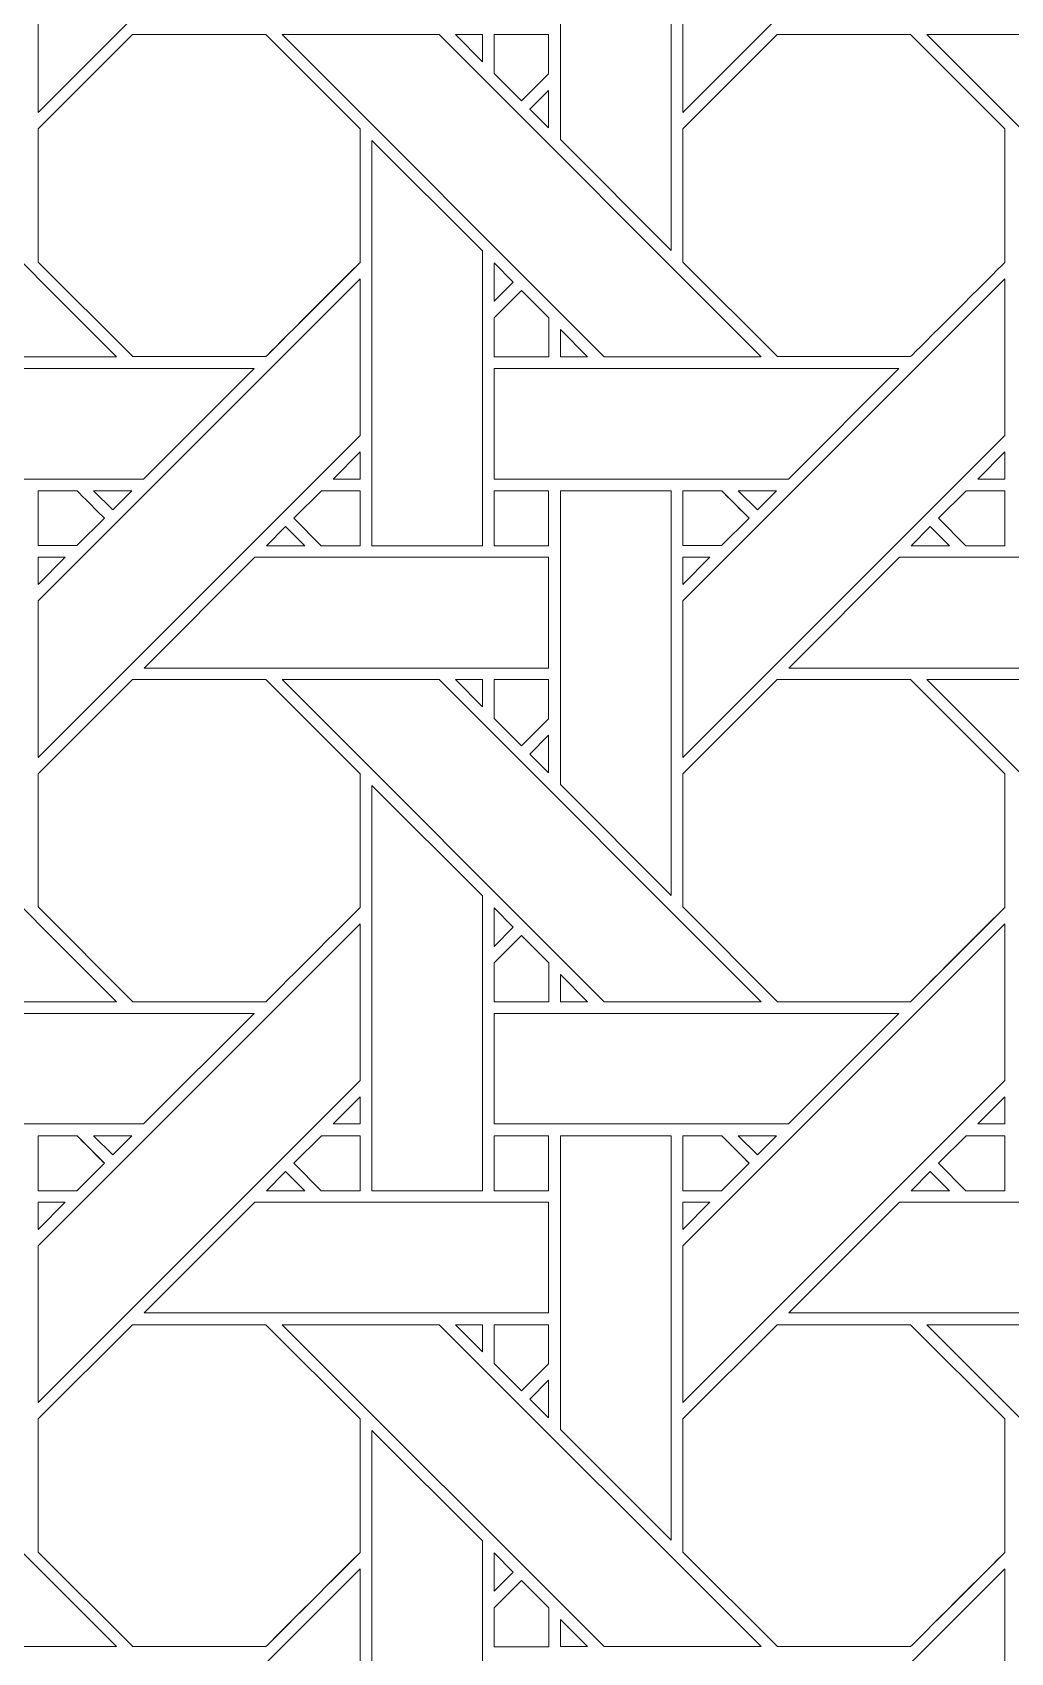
# Model space of a CAD drawing. Header units: inches. Extents: x 7.4 to 17.4, y 4.1 to 14.1.
# Drawn here: x 13.561 to 15, y 8.375 to 10.758 of the extents above; entities that cross this region are included whole.
import ezdxf

# ---------------------------------------------------------------- set-up
doc = ezdxf.new("R2010")
doc.units = ezdxf.units.IN
doc.header["$MEASUREMENT"] = 0
doc.layers.add('Design', color=7, linetype='Continuous', lineweight=0)

msp = doc.modelspace()

# ---------------------------------------------------------------- linework, layer by layer
at = {"layer": 'Design'}
for points, knots in [([(12.3829, 14.0948), (9.6214, 14.0948), (7.3829, 11.8562), (7.3829, 9.0948), (7.3829, 6.3333), (9.6214, 4.0948), (12.3829, 4.0948), (15.1443, 4.0948), (17.3829, 6.3333), (17.3829, 9.0948), (17.3829, 11.8562), (15.1443, 14.0948), (12.3829, 14.0948)], [0, 0, 0, 0, 1, 1, 1, 2, 2, 2, 3, 3, 3, 4, 4, 4, 4]), ([(12.3829, 13.3833), (10.0144, 13.3833), (8.0943, 11.4632), (8.0943, 9.0948), (8.0943, 6.7263), (10.0144, 4.8063), (12.3829, 4.8063), (14.7513, 4.8063), (16.6714, 6.7263), (16.6714, 9.0948), (16.6714, 11.4632), (14.7513, 13.3833), (12.3829, 13.3833)], [0, 0, 0, 0, 1, 1, 1, 2, 2, 2, 3, 3, 3, 4, 4, 4, 4]), ([(14.0428, 11.1141), (14.0428, 11.1141), (13.5691, 10.6404), (13.5691, 10.6404), (13.5691, 10.6404), (13.5691, 10.8705), (13.5691, 10.8705), (13.5691, 10.8705), (14.0428, 11.3441), (14.0428, 11.3441), (14.0428, 11.3441), (14.0428, 11.1141), (14.0428, 11.1141)], [0, 0, 0, 0, 1, 1, 1, 2, 2, 2, 3, 3, 3, 4, 4, 4, 4]), ([(14.9915, 11.1141), (14.9915, 11.1141), (14.5179, 10.6404), (14.5179, 10.6404), (14.5179, 10.6404), (14.5179, 10.8705), (14.5179, 10.8705), (14.5179, 10.8705), (14.9915, 11.3441), (14.9915, 11.3441), (14.9915, 11.3441), (14.9915, 11.1141), (14.9915, 11.1141)], [0, 0, 0, 0, 1, 1, 1, 2, 2, 2, 3, 3, 3, 4, 4, 4, 4]), ([(14.5007, 10.4375), (14.5007, 10.4375), (14.3378, 10.6004), (14.3378, 10.6004), (14.3378, 10.6004), (14.3378, 11.0326), (14.3378, 11.0326), (14.3378, 11.0326), (14.5007, 11.0326), (14.5007, 11.0326), (14.5007, 11.0326), (14.5007, 10.4375), (14.5007, 10.4375)], [0, 0, 0, 0, 1, 1, 1, 2, 2, 2, 3, 3, 3, 4, 4, 4, 4]), ([(13.6841, 10.2811), (13.6841, 10.2811), (13.4531, 10.2811), (13.4531, 10.2811), (13.4531, 10.2811), (12.9795, 10.7548), (12.9795, 10.7548), (12.9795, 10.7548), (13.2105, 10.7548), (13.2105, 10.7548), (13.2105, 10.7548), (13.6841, 10.2811), (13.6841, 10.2811)], [0, 0, 0, 0, 1, 1, 1, 2, 2, 2, 3, 3, 3, 4, 4, 4, 4]), ([(13.7078, 10.7548), (13.7078, 10.7548), (13.904, 10.7548), (13.904, 10.7548), (13.904, 10.7548), (14.0428, 10.6161), (14.0428, 10.6161), (14.0428, 10.6161), (14.0428, 10.4199), (14.0428, 10.4199), (14.025, 10.4019), (13.9131, 10.2902), (13.9041, 10.2812), (13.9041, 10.2812), (13.7084, 10.2812), (13.7084, 10.2812), (13.7084, 10.2812), (13.5691, 10.4204), (13.5691, 10.4204), (13.5691, 10.4204), (13.5691, 10.6161), (13.5691, 10.6161), (13.5691, 10.6161), (13.7078, 10.7548), (13.7078, 10.7548)], [0, 0, 0, 0, 1, 1, 1, 2, 2, 2, 3, 3, 3, 4, 4, 4, 5, 5, 5, 6, 6, 6, 7, 7, 7, 8, 8, 8, 8]), ([(14.0428, 10.4199), (14.0246, 10.4015), (13.9128, 10.2899), (13.9041, 10.2812), (13.9041, 10.2812), (13.7084, 10.2812), (13.7084, 10.2812), (13.7084, 10.2812), (13.5691, 10.4204), (13.5691, 10.4204), (13.5691, 10.4204), (13.5691, 10.6161), (13.5691, 10.6161), (13.5691, 10.6161), (13.7078, 10.7548), (13.7078, 10.7548), (13.7078, 10.7548), (13.904, 10.7548), (13.904, 10.7548), (13.904, 10.7548), (14.0428, 10.6161), (14.0428, 10.6161), (14.0428, 10.6161), (14.0428, 10.4199), (14.0428, 10.4199)], [0, 0, 0, 0, 1, 1, 1, 2, 2, 2, 3, 3, 3, 4, 4, 4, 5, 5, 5, 6, 6, 6, 7, 7, 7, 8, 8, 8, 8]), ([(14.6329, 10.2811), (14.6329, 10.2811), (14.4018, 10.2811), (14.4018, 10.2811), (14.4018, 10.2811), (13.9283, 10.7548), (13.9283, 10.7548), (13.9283, 10.7548), (14.1592, 10.7548), (14.1592, 10.7548), (14.1592, 10.7548), (14.6329, 10.2811), (14.6329, 10.2811)], [0, 0, 0, 0, 1, 1, 1, 2, 2, 2, 3, 3, 3, 4, 4, 4, 4]), ([(14.2228, 10.7548), (14.2228, 10.7548), (14.2228, 10.715), (14.2228, 10.715), (14.2228, 10.715), (14.1833, 10.7548), (14.1833, 10.7548), (14.1833, 10.7548), (14.2228, 10.7548), (14.2228, 10.7548)], [0, 0, 0, 0, 1, 1, 1, 2, 2, 2, 3, 3, 3, 3]), ([(14.24, 10.6976), (14.24, 10.6976), (14.24, 10.7548), (14.24, 10.7548), (14.24, 10.7548), (14.3203, 10.7548), (14.3203, 10.7548), (14.3203, 10.7548), (14.3203, 10.6972), (14.3203, 10.6972), (14.3203, 10.6972), (14.2803, 10.6573), (14.2803, 10.6573), (14.2803, 10.6573), (14.24, 10.6976), (14.24, 10.6976)], [0, 0, 0, 0, 1, 1, 1, 2, 2, 2, 3, 3, 3, 4, 4, 4, 5, 5, 5, 5]), ([(14.2803, 10.6573), (14.2803, 10.6573), (14.24, 10.6976), (14.24, 10.6976), (14.24, 10.6976), (14.24, 10.7548), (14.24, 10.7548), (14.24, 10.7548), (14.3203, 10.7548), (14.3203, 10.7548), (14.3203, 10.7548), (14.3203, 10.6972), (14.3203, 10.6972), (14.3203, 10.6972), (14.2803, 10.6573), (14.2803, 10.6573)], [0, 0, 0, 0, 1, 1, 1, 2, 2, 2, 3, 3, 3, 4, 4, 4, 5, 5, 5, 5]), ([(14.8528, 10.2812), (14.8528, 10.2812), (14.6571, 10.2812), (14.6571, 10.2812), (14.6571, 10.2812), (14.5179, 10.4204), (14.5179, 10.4204), (14.5179, 10.4204), (14.5179, 10.6161), (14.5179, 10.6161), (14.5179, 10.6161), (14.6566, 10.7548), (14.6566, 10.7548), (14.6566, 10.7548), (14.8528, 10.7548), (14.8528, 10.7548), (14.8528, 10.7548), (14.9915, 10.6161), (14.9915, 10.6161), (14.9915, 10.6161), (14.9915, 10.4199), (14.9915, 10.4199), (14.9737, 10.4019), (14.8618, 10.2902), (14.8528, 10.2812)], [0, 0, 0, 0, 1, 1, 1, 2, 2, 2, 3, 3, 3, 4, 4, 4, 5, 5, 5, 6, 6, 6, 7, 7, 7, 8, 8, 8, 8]), ([(14.9915, 10.6161), (14.9915, 10.6161), (14.9915, 10.4199), (14.9915, 10.4199), (14.9737, 10.4019), (14.8618, 10.2902), (14.8528, 10.2812), (14.8528, 10.2812), (14.6571, 10.2812), (14.6571, 10.2812), (14.6571, 10.2812), (14.5179, 10.4204), (14.5179, 10.4204), (14.5179, 10.4204), (14.5179, 10.6161), (14.5179, 10.6161), (14.5179, 10.6161), (14.6566, 10.7548), (14.6566, 10.7548), (14.6566, 10.7548), (14.8528, 10.7548), (14.8528, 10.7548), (14.8528, 10.7548), (14.9915, 10.6161), (14.9915, 10.6161)], [0, 0, 0, 0, 1, 1, 1, 2, 2, 2, 3, 3, 3, 4, 4, 4, 5, 5, 5, 6, 6, 6, 7, 7, 7, 8, 8, 8, 8]), ([(15.5816, 10.2811), (15.5816, 10.2811), (15.3506, 10.2811), (15.3506, 10.2811), (15.3506, 10.2811), (14.877, 10.7548), (14.877, 10.7548), (14.877, 10.7548), (15.1079, 10.7548), (15.1079, 10.7548), (15.1079, 10.7548), (15.5816, 10.2811), (15.5816, 10.2811)], [0, 0, 0, 0, 1, 1, 1, 2, 2, 2, 3, 3, 3, 4, 4, 4, 4]), ([(14.3203, 10.6729), (14.3203, 10.6729), (14.3203, 10.6178), (14.3203, 10.6178), (14.3203, 10.6178), (14.2925, 10.6452), (14.2925, 10.6452), (14.2925, 10.6452), (14.3203, 10.6729), (14.3203, 10.6729)], [0, 0, 0, 0, 1, 1, 1, 2, 2, 2, 3, 3, 3, 3]), ([(14.0599, 10.0031), (14.0599, 10.0031), (14.0599, 10.599), (14.0599, 10.599), (14.0599, 10.599), (14.2227, 10.4368), (14.2227, 10.4368), (14.2227, 10.4368), (14.2227, 10.0031), (14.2227, 10.0031), (14.2227, 10.0031), (14.0599, 10.0031), (14.0599, 10.0031)], [0, 0, 0, 0, 1, 1, 1, 2, 2, 2, 3, 3, 3, 4, 4, 4, 4]), ([(14.24, 10.3626), (14.24, 10.3626), (14.24, 10.4193), (14.24, 10.4193), (14.24, 10.4193), (14.2682, 10.3908), (14.2682, 10.3908), (14.2682, 10.3908), (14.24, 10.3626), (14.24, 10.3626)], [0, 0, 0, 0, 1, 1, 1, 2, 2, 2, 3, 3, 3, 3]), ([(14.0428, 10.1654), (14.0428, 10.1654), (13.5691, 9.6917), (13.5691, 9.6917), (13.5691, 9.6917), (13.5691, 9.9218), (13.5691, 9.9218), (13.5691, 9.9218), (14.0428, 10.3954), (14.0428, 10.3954), (14.0428, 10.3954), (14.0428, 10.1654), (14.0428, 10.1654)], [0, 0, 0, 0, 1, 1, 1, 2, 2, 2, 3, 3, 3, 4, 4, 4, 4]), ([(14.9915, 10.1654), (14.9915, 10.1654), (14.5179, 9.6917), (14.5179, 9.6917), (14.5179, 9.6917), (14.5179, 9.9218), (14.5179, 9.9218), (14.5179, 9.9218), (14.9915, 10.3954), (14.9915, 10.3954), (14.9915, 10.3954), (14.9915, 10.1654), (14.9915, 10.1654)], [0, 0, 0, 0, 1, 1, 1, 2, 2, 2, 3, 3, 3, 4, 4, 4, 4]), ([(14.24, 10.2809), (14.24, 10.2809), (14.24, 10.3382), (14.24, 10.3382), (14.24, 10.3382), (14.2803, 10.3785), (14.2803, 10.3785), (14.2803, 10.3785), (14.3207, 10.3382), (14.3207, 10.3382), (14.3207, 10.3382), (14.3207, 10.2809), (14.3207, 10.2809), (14.3207, 10.2809), (14.24, 10.2809), (14.24, 10.2809)], [0, 0, 0, 0, 1, 1, 1, 2, 2, 2, 3, 3, 3, 4, 4, 4, 5, 5, 5, 5]), ([(14.2803, 10.3785), (14.2803, 10.3785), (14.3207, 10.3382), (14.3207, 10.3382), (14.3207, 10.3382), (14.3207, 10.2809), (14.3207, 10.2809), (14.3207, 10.2809), (14.24, 10.2809), (14.24, 10.2809), (14.24, 10.2809), (14.24, 10.3382), (14.24, 10.3382), (14.24, 10.3382), (14.2803, 10.3785), (14.2803, 10.3785)], [0, 0, 0, 0, 1, 1, 1, 2, 2, 2, 3, 3, 3, 4, 4, 4, 5, 5, 5, 5]), ([(14.3379, 10.2811), (14.3379, 10.2811), (14.3379, 10.3209), (14.3379, 10.3209), (14.3379, 10.3209), (14.3776, 10.2811), (14.3776, 10.2811), (14.3776, 10.2811), (14.3379, 10.2811), (14.3379, 10.2811)], [0, 0, 0, 0, 1, 1, 1, 2, 2, 2, 3, 3, 3, 3]), ([(13.2913, 10.1012), (13.2913, 10.1012), (13.2913, 10.2639), (13.2913, 10.2639), (13.2913, 10.2639), (13.887, 10.2639), (13.887, 10.2639), (13.887, 10.2639), (13.7242, 10.1012), (13.7242, 10.1012), (13.7242, 10.1012), (13.2913, 10.1012), (13.2913, 10.1012)], [0, 0, 0, 0, 1, 1, 1, 2, 2, 2, 3, 3, 3, 4, 4, 4, 4]), ([(14.8357, 10.2639), (14.8357, 10.2639), (14.673, 10.1012), (14.673, 10.1012), (14.673, 10.1012), (14.24, 10.1012), (14.24, 10.1012), (14.24, 10.1012), (14.24, 10.2639), (14.24, 10.2639), (14.24, 10.2639), (14.8357, 10.2639), (14.8357, 10.2639)], [0, 0, 0, 0, 1, 1, 1, 2, 2, 2, 3, 3, 3, 4, 4, 4, 4]), ([(14.003, 10.1012), (14.003, 10.1012), (14.0428, 10.141), (14.0428, 10.141), (14.0428, 10.141), (14.0428, 10.1012), (14.0428, 10.1012), (14.0428, 10.1012), (14.003, 10.1012), (14.003, 10.1012)], [0, 0, 0, 0, 1, 1, 1, 2, 2, 2, 3, 3, 3, 3]), ([(14.9517, 10.1012), (14.9517, 10.1012), (14.9915, 10.141), (14.9915, 10.141), (14.9915, 10.141), (14.9915, 10.1012), (14.9915, 10.1012), (14.9915, 10.1012), (14.9517, 10.1012), (14.9517, 10.1012)], [0, 0, 0, 0, 1, 1, 1, 2, 2, 2, 3, 3, 3, 3]), ([(13.6262, 10.0839), (13.6313, 10.0788), (13.6621, 10.048), (13.6665, 10.0436), (13.6665, 10.0436), (13.6261, 10.0032), (13.6261, 10.0032), (13.6261, 10.0032), (13.5691, 10.0032), (13.5691, 10.0032), (13.5691, 10.0032), (13.5691, 10.0839), (13.5691, 10.0839), (13.5691, 10.0839), (13.6262, 10.0839), (13.6262, 10.0839)], [0, 0, 0, 0, 1, 1, 1, 2, 2, 2, 3, 3, 3, 4, 4, 4, 5, 5, 5, 5]), ([(13.5691, 10.0032), (13.5691, 10.0032), (13.5691, 10.0839), (13.5691, 10.0839), (13.5691, 10.0839), (13.6262, 10.0839), (13.6262, 10.0839), (13.6313, 10.0788), (13.6621, 10.048), (13.6665, 10.0436), (13.6665, 10.0436), (13.6261, 10.0032), (13.6261, 10.0032), (13.6261, 10.0032), (13.5691, 10.0032), (13.5691, 10.0032)], [0, 0, 0, 0, 1, 1, 1, 2, 2, 2, 3, 3, 3, 4, 4, 4, 5, 5, 5, 5]), ([(13.6505, 10.0839), (13.6505, 10.0839), (13.707, 10.0839), (13.707, 10.0839), (13.707, 10.0839), (13.6787, 10.0557), (13.6787, 10.0557), (13.6787, 10.0557), (13.6505, 10.0839), (13.6505, 10.0839)], [0, 0, 0, 0, 1, 1, 1, 2, 2, 2, 3, 3, 3, 3]), ([(13.9857, 10.0031), (13.9857, 10.0031), (13.9453, 10.0435), (13.9453, 10.0435), (13.9453, 10.0435), (13.9858, 10.084), (13.9858, 10.084), (13.9858, 10.084), (14.0428, 10.084), (14.0428, 10.084), (14.0428, 10.084), (14.0428, 10.0031), (14.0428, 10.0031), (14.0428, 10.0031), (13.9857, 10.0031), (13.9857, 10.0031)], [0, 0, 0, 0, 1, 1, 1, 2, 2, 2, 3, 3, 3, 4, 4, 4, 5, 5, 5, 5]), ([(14.0428, 10.0031), (14.0428, 10.0031), (13.9857, 10.0031), (13.9857, 10.0031), (13.9857, 10.0031), (13.9453, 10.0435), (13.9453, 10.0435), (13.9453, 10.0435), (13.9858, 10.084), (13.9858, 10.084), (13.9858, 10.084), (14.0428, 10.084), (14.0428, 10.084), (14.0428, 10.084), (14.0428, 10.0031), (14.0428, 10.0031)], [0, 0, 0, 0, 1, 1, 1, 2, 2, 2, 3, 3, 3, 4, 4, 4, 5, 5, 5, 5]), ([(14.24, 10.0031), (14.24, 10.0031), (14.24, 10.0839), (14.24, 10.0839), (14.24, 10.0839), (14.3203, 10.0839), (14.3203, 10.0839), (14.3203, 10.0839), (14.3203, 10.0031), (14.3203, 10.0031), (14.3203, 10.0031), (14.24, 10.0031), (14.24, 10.0031)], [0, 0, 0, 0, 1, 1, 1, 2, 2, 2, 3, 3, 3, 4, 4, 4, 4]), ([(14.24, 10.0031), (14.24, 10.0031), (14.24, 10.0839), (14.24, 10.0839), (14.24, 10.0839), (14.3203, 10.0839), (14.3203, 10.0839), (14.3203, 10.0839), (14.3203, 10.0031), (14.3203, 10.0031), (14.3203, 10.0031), (14.24, 10.0031), (14.24, 10.0031)], [0, 0, 0, 0, 1, 1, 1, 2, 2, 2, 3, 3, 3, 4, 4, 4, 4]), ([(14.3378, 9.6517), (14.3378, 9.6517), (14.3378, 10.0839), (14.3378, 10.0839), (14.3378, 10.0839), (14.5007, 10.0839), (14.5007, 10.0839), (14.5007, 10.0839), (14.5007, 9.4888), (14.5007, 9.4888), (14.5007, 9.4888), (14.3378, 9.6517), (14.3378, 9.6517)], [0, 0, 0, 0, 1, 1, 1, 2, 2, 2, 3, 3, 3, 4, 4, 4, 4]), ([(14.5179, 10.0032), (14.5179, 10.0032), (14.5179, 10.0839), (14.5179, 10.0839), (14.5179, 10.0839), (14.5749, 10.0839), (14.5749, 10.0839), (14.5801, 10.0788), (14.6108, 10.048), (14.6153, 10.0436), (14.6153, 10.0436), (14.5748, 10.0032), (14.5748, 10.0032), (14.5748, 10.0032), (14.5179, 10.0032), (14.5179, 10.0032)], [0, 0, 0, 0, 1, 1, 1, 2, 2, 2, 3, 3, 3, 4, 4, 4, 5, 5, 5, 5]), ([(14.6153, 10.0436), (14.6153, 10.0436), (14.5748, 10.0032), (14.5748, 10.0032), (14.5748, 10.0032), (14.5179, 10.0032), (14.5179, 10.0032), (14.5179, 10.0032), (14.5179, 10.0839), (14.5179, 10.0839), (14.5179, 10.0839), (14.5749, 10.0839), (14.5749, 10.0839), (14.58, 10.0789), (14.6107, 10.0481), (14.6153, 10.0436)], [0, 0, 0, 0, 1, 1, 1, 2, 2, 2, 3, 3, 3, 4, 4, 4, 5, 5, 5, 5]), ([(14.5993, 10.0839), (14.5993, 10.0839), (14.6557, 10.0839), (14.6557, 10.0839), (14.6557, 10.0839), (14.6275, 10.0557), (14.6275, 10.0557), (14.6275, 10.0557), (14.5993, 10.0839), (14.5993, 10.0839)], [0, 0, 0, 0, 1, 1, 1, 2, 2, 2, 3, 3, 3, 3]), ([(14.9344, 10.0031), (14.9344, 10.0031), (14.8941, 10.0435), (14.8941, 10.0435), (14.8941, 10.0435), (14.9345, 10.084), (14.9345, 10.084), (14.9345, 10.084), (14.9915, 10.084), (14.9915, 10.084), (14.9915, 10.084), (14.9915, 10.0031), (14.9915, 10.0031), (14.9915, 10.0031), (14.9344, 10.0031), (14.9344, 10.0031)], [0, 0, 0, 0, 1, 1, 1, 2, 2, 2, 3, 3, 3, 4, 4, 4, 5, 5, 5, 5]), ([(14.9915, 10.0031), (14.9915, 10.0031), (14.9344, 10.0031), (14.9344, 10.0031), (14.9344, 10.0031), (14.8941, 10.0435), (14.8941, 10.0435), (14.8941, 10.0435), (14.9345, 10.084), (14.9345, 10.084), (14.9345, 10.084), (14.9915, 10.084), (14.9915, 10.084), (14.9915, 10.084), (14.9915, 10.0031), (14.9915, 10.0031)], [0, 0, 0, 0, 1, 1, 1, 2, 2, 2, 3, 3, 3, 4, 4, 4, 5, 5, 5, 5]), ([(13.905, 10.0031), (13.905, 10.0031), (13.9332, 10.0314), (13.9332, 10.0314), (13.9332, 10.0314), (13.9615, 10.0031), (13.9615, 10.0031), (13.9615, 10.0031), (13.905, 10.0031), (13.905, 10.0031)], [0, 0, 0, 0, 1, 1, 1, 2, 2, 2, 3, 3, 3, 3]), ([(14.8537, 10.0031), (14.8537, 10.0031), (14.8819, 10.0314), (14.8819, 10.0314), (14.8819, 10.0314), (14.9102, 10.0031), (14.9102, 10.0031), (14.9102, 10.0031), (14.8537, 10.0031), (14.8537, 10.0031)], [0, 0, 0, 0, 1, 1, 1, 2, 2, 2, 3, 3, 3, 3]), ([(13.609, 9.986), (13.609, 9.986), (13.5691, 9.9462), (13.5691, 9.9462), (13.5691, 9.9462), (13.5691, 9.986), (13.5691, 9.986), (13.5691, 9.986), (13.609, 9.986), (13.609, 9.986)], [0, 0, 0, 0, 1, 1, 1, 2, 2, 2, 3, 3, 3, 3]), ([(14.3203, 9.986), (14.3203, 9.986), (14.3203, 9.8232), (14.3203, 9.8232), (14.3203, 9.8232), (13.725, 9.8232), (13.725, 9.8232), (13.725, 9.8232), (13.8878, 9.986), (13.8878, 9.986), (13.8878, 9.986), (14.3203, 9.986), (14.3203, 9.986)], [0, 0, 0, 0, 1, 1, 1, 2, 2, 2, 3, 3, 3, 4, 4, 4, 4]), ([(14.5577, 9.986), (14.5577, 9.986), (14.5179, 9.9462), (14.5179, 9.9462), (14.5179, 9.9462), (14.5179, 9.986), (14.5179, 9.986), (14.5179, 9.986), (14.5577, 9.986), (14.5577, 9.986)], [0, 0, 0, 0, 1, 1, 1, 2, 2, 2, 3, 3, 3, 3]), ([(15.269, 9.986), (15.269, 9.986), (15.269, 9.8232), (15.269, 9.8232), (15.269, 9.8232), (14.6737, 9.8232), (14.6737, 9.8232), (14.6737, 9.8232), (14.8365, 9.986), (14.8365, 9.986), (14.8365, 9.986), (15.269, 9.986), (15.269, 9.986)], [0, 0, 0, 0, 1, 1, 1, 2, 2, 2, 3, 3, 3, 4, 4, 4, 4]), ([(13.6841, 9.3324), (13.6841, 9.3324), (13.4531, 9.3324), (13.4531, 9.3324), (13.4531, 9.3324), (12.9795, 9.8061), (12.9795, 9.8061), (12.9795, 9.8061), (13.2105, 9.8061), (13.2105, 9.8061), (13.2105, 9.8061), (13.6841, 9.3324), (13.6841, 9.3324)], [0, 0, 0, 0, 1, 1, 1, 2, 2, 2, 3, 3, 3, 4, 4, 4, 4]), ([(13.7078, 9.8061), (13.7078, 9.8061), (13.904, 9.8061), (13.904, 9.8061), (13.904, 9.8061), (14.0428, 9.6673), (14.0428, 9.6673), (14.0428, 9.6673), (14.0428, 9.4711), (14.0428, 9.4711), (14.025, 9.4532), (13.9131, 9.3414), (13.9041, 9.3324), (13.9041, 9.3324), (13.7084, 9.3324), (13.7084, 9.3324), (13.7084, 9.3324), (13.5691, 9.4717), (13.5691, 9.4717), (13.5691, 9.4717), (13.5691, 9.6673), (13.5691, 9.6673), (13.5691, 9.6673), (13.7078, 9.8061), (13.7078, 9.8061)], [0, 0, 0, 0, 1, 1, 1, 2, 2, 2, 3, 3, 3, 4, 4, 4, 5, 5, 5, 6, 6, 6, 7, 7, 7, 8, 8, 8, 8]), ([(14.0428, 9.6673), (14.0428, 9.6673), (14.0428, 9.4711), (14.0428, 9.4711), (14.025, 9.4532), (13.9131, 9.3414), (13.9041, 9.3324), (13.9041, 9.3324), (13.7084, 9.3324), (13.7084, 9.3324), (13.7084, 9.3324), (13.5691, 9.4717), (13.5691, 9.4717), (13.5691, 9.4717), (13.5691, 9.6673), (13.5691, 9.6673), (13.5691, 9.6673), (13.7078, 9.8061), (13.7078, 9.8061), (13.7078, 9.8061), (13.904, 9.8061), (13.904, 9.8061), (13.904, 9.8061), (14.0428, 9.6673), (14.0428, 9.6673)], [0, 0, 0, 0, 1, 1, 1, 2, 2, 2, 3, 3, 3, 4, 4, 4, 5, 5, 5, 6, 6, 6, 7, 7, 7, 8, 8, 8, 8]), ([(14.6329, 9.3324), (14.6329, 9.3324), (14.4018, 9.3324), (14.4018, 9.3324), (14.4018, 9.3324), (13.9283, 9.8061), (13.9283, 9.8061), (13.9283, 9.8061), (14.1592, 9.8061), (14.1592, 9.8061), (14.1592, 9.8061), (14.6329, 9.3324), (14.6329, 9.3324)], [0, 0, 0, 0, 1, 1, 1, 2, 2, 2, 3, 3, 3, 4, 4, 4, 4]), ([(14.1833, 9.8061), (14.1833, 9.8061), (14.2228, 9.8061), (14.2228, 9.8061), (14.2228, 9.8061), (14.2228, 9.7662), (14.2228, 9.7662), (14.2228, 9.7662), (14.1833, 9.8061), (14.1833, 9.8061)], [0, 0, 0, 0, 1, 1, 1, 2, 2, 2, 3, 3, 3, 3]), ([(14.24, 9.7489), (14.24, 9.7489), (14.24, 9.8061), (14.24, 9.8061), (14.24, 9.8061), (14.3203, 9.8061), (14.3203, 9.8061), (14.3203, 9.8061), (14.3203, 9.7485), (14.3203, 9.7485), (14.3203, 9.7485), (14.2803, 9.7085), (14.2803, 9.7085), (14.2803, 9.7085), (14.24, 9.7489), (14.24, 9.7489)], [0, 0, 0, 0, 1, 1, 1, 2, 2, 2, 3, 3, 3, 4, 4, 4, 5, 5, 5, 5]), ([(14.2803, 9.7085), (14.2803, 9.7085), (14.24, 9.7489), (14.24, 9.7489), (14.24, 9.7489), (14.24, 9.8061), (14.24, 9.8061), (14.24, 9.8061), (14.3203, 9.8061), (14.3203, 9.8061), (14.3203, 9.8061), (14.3203, 9.7485), (14.3203, 9.7485), (14.3203, 9.7485), (14.2803, 9.7085), (14.2803, 9.7085)], [0, 0, 0, 0, 1, 1, 1, 2, 2, 2, 3, 3, 3, 4, 4, 4, 5, 5, 5, 5]), ([(14.8528, 9.3324), (14.8528, 9.3324), (14.6571, 9.3324), (14.6571, 9.3324), (14.6571, 9.3324), (14.5179, 9.4717), (14.5179, 9.4717), (14.5179, 9.4717), (14.5179, 9.6673), (14.5179, 9.6673), (14.5179, 9.6673), (14.6566, 9.8061), (14.6566, 9.8061), (14.6566, 9.8061), (14.8528, 9.8061), (14.8528, 9.8061), (14.8528, 9.8061), (14.9915, 9.6673), (14.9915, 9.6673), (14.9915, 9.6673), (14.9915, 9.4711), (14.9915, 9.4711), (14.9737, 9.4532), (14.8618, 9.3414), (14.8528, 9.3324)], [0, 0, 0, 0, 1, 1, 1, 2, 2, 2, 3, 3, 3, 4, 4, 4, 5, 5, 5, 6, 6, 6, 7, 7, 7, 8, 8, 8, 8]), ([(14.9915, 9.4711), (14.9733, 9.4528), (14.8615, 9.3411), (14.8528, 9.3324), (14.8528, 9.3324), (14.6571, 9.3324), (14.6571, 9.3324), (14.6571, 9.3324), (14.5179, 9.4717), (14.5179, 9.4717), (14.5179, 9.4717), (14.5179, 9.6673), (14.5179, 9.6673), (14.5179, 9.6673), (14.6566, 9.8061), (14.6566, 9.8061), (14.6566, 9.8061), (14.8528, 9.8061), (14.8528, 9.8061), (14.8528, 9.8061), (14.9915, 9.6673), (14.9915, 9.6673), (14.9915, 9.6673), (14.9915, 9.4711), (14.9915, 9.4711)], [0, 0, 0, 0, 1, 1, 1, 2, 2, 2, 3, 3, 3, 4, 4, 4, 5, 5, 5, 6, 6, 6, 7, 7, 7, 8, 8, 8, 8]), ([(15.3506, 9.3324), (15.3506, 9.3324), (14.877, 9.8061), (14.877, 9.8061), (14.877, 9.8061), (15.1079, 9.8061), (15.1079, 9.8061), (15.1079, 9.8061), (15.5816, 9.3324), (15.5816, 9.3324), (15.5816, 9.3324), (15.3506, 9.3324), (15.3506, 9.3324)], [0, 0, 0, 0, 1, 1, 1, 2, 2, 2, 3, 3, 3, 4, 4, 4, 4]), ([(14.3203, 9.7242), (14.3203, 9.7242), (14.3203, 9.6691), (14.3203, 9.6691), (14.3203, 9.6691), (14.2925, 9.6964), (14.2925, 9.6964), (14.2925, 9.6964), (14.3203, 9.7242), (14.3203, 9.7242)], [0, 0, 0, 0, 1, 1, 1, 2, 2, 2, 3, 3, 3, 3]), ([(14.0599, 9.0544), (14.0599, 9.0544), (14.0599, 9.6503), (14.0599, 9.6503), (14.0599, 9.6503), (14.2227, 9.4881), (14.2227, 9.4881), (14.2227, 9.4881), (14.2227, 9.0544), (14.2227, 9.0544), (14.2227, 9.0544), (14.0599, 9.0544), (14.0599, 9.0544)], [0, 0, 0, 0, 1, 1, 1, 2, 2, 2, 3, 3, 3, 4, 4, 4, 4]), ([(14.24, 9.4138), (14.24, 9.4138), (14.24, 9.4706), (14.24, 9.4706), (14.24, 9.4706), (14.2682, 9.442), (14.2682, 9.442), (14.2682, 9.442), (14.24, 9.4138), (14.24, 9.4138)], [0, 0, 0, 0, 1, 1, 1, 2, 2, 2, 3, 3, 3, 3]), ([(14.0428, 9.2166), (14.0428, 9.2166), (13.5691, 8.743), (13.5691, 8.743), (13.5691, 8.743), (13.5691, 8.9731), (13.5691, 8.9731), (13.5691, 8.9731), (14.0428, 9.4467), (14.0428, 9.4467), (14.0428, 9.4467), (14.0428, 9.2166), (14.0428, 9.2166)], [0, 0, 0, 0, 1, 1, 1, 2, 2, 2, 3, 3, 3, 4, 4, 4, 4]), ([(14.9915, 9.2166), (14.9915, 9.2166), (14.5179, 8.743), (14.5179, 8.743), (14.5179, 8.743), (14.5179, 8.9731), (14.5179, 8.9731), (14.5179, 8.9731), (14.9915, 9.4467), (14.9915, 9.4467), (14.9915, 9.4467), (14.9915, 9.2166), (14.9915, 9.2166)], [0, 0, 0, 0, 1, 1, 1, 2, 2, 2, 3, 3, 3, 4, 4, 4, 4]), ([(14.24, 9.3322), (14.24, 9.3322), (14.24, 9.3895), (14.24, 9.3895), (14.24, 9.3895), (14.2803, 9.4298), (14.2803, 9.4298), (14.2803, 9.4298), (14.3207, 9.3895), (14.3207, 9.3895), (14.3207, 9.3895), (14.3207, 9.3322), (14.3207, 9.3322), (14.3207, 9.3322), (14.24, 9.3322), (14.24, 9.3322)], [0, 0, 0, 0, 1, 1, 1, 2, 2, 2, 3, 3, 3, 4, 4, 4, 5, 5, 5, 5]), ([(14.2803, 9.4298), (14.2803, 9.4298), (14.3207, 9.3895), (14.3207, 9.3895), (14.3207, 9.3895), (14.3207, 9.3322), (14.3207, 9.3322), (14.3207, 9.3322), (14.24, 9.3322), (14.24, 9.3322), (14.24, 9.3322), (14.24, 9.3895), (14.24, 9.3895), (14.24, 9.3895), (14.2803, 9.4298), (14.2803, 9.4298)], [0, 0, 0, 0, 1, 1, 1, 2, 2, 2, 3, 3, 3, 4, 4, 4, 5, 5, 5, 5]), ([(14.3379, 9.3324), (14.3379, 9.3324), (14.3379, 9.3722), (14.3379, 9.3722), (14.3379, 9.3722), (14.3776, 9.3324), (14.3776, 9.3324), (14.3776, 9.3324), (14.3379, 9.3324), (14.3379, 9.3324)], [0, 0, 0, 0, 1, 1, 1, 2, 2, 2, 3, 3, 3, 3]), ([(13.887, 9.3152), (13.887, 9.3152), (13.7242, 9.1525), (13.7242, 9.1525), (13.7242, 9.1525), (13.2913, 9.1525), (13.2913, 9.1525), (13.2913, 9.1525), (13.2913, 9.3152), (13.2913, 9.3152), (13.2913, 9.3152), (13.887, 9.3152), (13.887, 9.3152)], [0, 0, 0, 0, 1, 1, 1, 2, 2, 2, 3, 3, 3, 4, 4, 4, 4]), ([(14.24, 9.1525), (14.24, 9.1525), (14.24, 9.3152), (14.24, 9.3152), (14.24, 9.3152), (14.8357, 9.3152), (14.8357, 9.3152), (14.8357, 9.3152), (14.673, 9.1525), (14.673, 9.1525), (14.673, 9.1525), (14.24, 9.1525), (14.24, 9.1525)], [0, 0, 0, 0, 1, 1, 1, 2, 2, 2, 3, 3, 3, 4, 4, 4, 4]), ([(14.003, 9.1525), (14.003, 9.1525), (14.0428, 9.1923), (14.0428, 9.1923), (14.0428, 9.1923), (14.0428, 9.1525), (14.0428, 9.1525), (14.0428, 9.1525), (14.003, 9.1525), (14.003, 9.1525)], [0, 0, 0, 0, 1, 1, 1, 2, 2, 2, 3, 3, 3, 3]), ([(14.9517, 9.1525), (14.9517, 9.1525), (14.9915, 9.1923), (14.9915, 9.1923), (14.9915, 9.1923), (14.9915, 9.1525), (14.9915, 9.1525), (14.9915, 9.1525), (14.9517, 9.1525), (14.9517, 9.1525)], [0, 0, 0, 0, 1, 1, 1, 2, 2, 2, 3, 3, 3, 3]), ([(13.6262, 9.1352), (13.6313, 9.1301), (13.6621, 9.0993), (13.6665, 9.0948), (13.6665, 9.0948), (13.6261, 9.0544), (13.6261, 9.0544), (13.6261, 9.0544), (13.5691, 9.0544), (13.5691, 9.0544), (13.5691, 9.0544), (13.5691, 9.1352), (13.5691, 9.1352), (13.5691, 9.1352), (13.6262, 9.1352), (13.6262, 9.1352)], [0, 0, 0, 0, 1, 1, 1, 2, 2, 2, 3, 3, 3, 4, 4, 4, 5, 5, 5, 5]), ([(13.6665, 9.0948), (13.6665, 9.0948), (13.6261, 9.0544), (13.6261, 9.0544), (13.6261, 9.0544), (13.5691, 9.0544), (13.5691, 9.0544), (13.5691, 9.0544), (13.5691, 9.1352), (13.5691, 9.1352), (13.5691, 9.1352), (13.6262, 9.1352), (13.6262, 9.1352), (13.6317, 9.1298), (13.6625, 9.0989), (13.6665, 9.0948)], [0, 0, 0, 0, 1, 1, 1, 2, 2, 2, 3, 3, 3, 4, 4, 4, 5, 5, 5, 5]), ([(13.6505, 9.1352), (13.6505, 9.1352), (13.707, 9.1352), (13.707, 9.1352), (13.707, 9.1352), (13.6787, 9.107), (13.6787, 9.107), (13.6787, 9.107), (13.6505, 9.1352), (13.6505, 9.1352)], [0, 0, 0, 0, 1, 1, 1, 2, 2, 2, 3, 3, 3, 3]), ([(13.9857, 9.0544), (13.9857, 9.0544), (13.9453, 9.0948), (13.9453, 9.0948), (13.9453, 9.0948), (13.9858, 9.1352), (13.9858, 9.1352), (13.9858, 9.1352), (14.0428, 9.1352), (14.0428, 9.1352), (14.0428, 9.1352), (14.0428, 9.0544), (14.0428, 9.0544), (14.0428, 9.0544), (13.9857, 9.0544), (13.9857, 9.0544)], [0, 0, 0, 0, 1, 1, 1, 2, 2, 2, 3, 3, 3, 4, 4, 4, 5, 5, 5, 5]), ([(14.0428, 9.0544), (14.0428, 9.0544), (13.9857, 9.0544), (13.9857, 9.0544), (13.9857, 9.0544), (13.9453, 9.0948), (13.9453, 9.0948), (13.9453, 9.0948), (13.9858, 9.1352), (13.9858, 9.1352), (13.9858, 9.1352), (14.0428, 9.1352), (14.0428, 9.1352), (14.0428, 9.1352), (14.0428, 9.0544), (14.0428, 9.0544)], [0, 0, 0, 0, 1, 1, 1, 2, 2, 2, 3, 3, 3, 4, 4, 4, 5, 5, 5, 5]), ([(14.24, 9.0544), (14.24, 9.0544), (14.24, 9.1352), (14.24, 9.1352), (14.24, 9.1352), (14.3203, 9.1352), (14.3203, 9.1352), (14.3203, 9.1352), (14.3203, 9.0544), (14.3203, 9.0544), (14.3203, 9.0544), (14.24, 9.0544), (14.24, 9.0544)], [0, 0, 0, 0, 1, 1, 1, 2, 2, 2, 3, 3, 3, 4, 4, 4, 4]), ([(14.24, 9.0544), (14.24, 9.0544), (14.24, 9.1352), (14.24, 9.1352), (14.24, 9.1352), (14.3203, 9.1352), (14.3203, 9.1352), (14.3203, 9.1352), (14.3203, 9.0544), (14.3203, 9.0544), (14.3203, 9.0544), (14.24, 9.0544), (14.24, 9.0544)], [0, 0, 0, 0, 1, 1, 1, 2, 2, 2, 3, 3, 3, 4, 4, 4, 4]), ([(14.5007, 8.5401), (14.5007, 8.5401), (14.3378, 8.703), (14.3378, 8.703), (14.3378, 8.703), (14.3378, 9.1352), (14.3378, 9.1352), (14.3378, 9.1352), (14.5007, 9.1352), (14.5007, 9.1352), (14.5007, 9.1352), (14.5007, 8.5401), (14.5007, 8.5401)], [0, 0, 0, 0, 1, 1, 1, 2, 2, 2, 3, 3, 3, 4, 4, 4, 4]), ([(14.5179, 9.0544), (14.5179, 9.0544), (14.5179, 9.1352), (14.5179, 9.1352), (14.5179, 9.1352), (14.5749, 9.1352), (14.5749, 9.1352), (14.5801, 9.1301), (14.6108, 9.0993), (14.6153, 9.0948), (14.6153, 9.0948), (14.5748, 9.0544), (14.5748, 9.0544), (14.5748, 9.0544), (14.5179, 9.0544), (14.5179, 9.0544)], [0, 0, 0, 0, 1, 1, 1, 2, 2, 2, 3, 3, 3, 4, 4, 4, 5, 5, 5, 5]), ([(14.5179, 9.0544), (14.5179, 9.0544), (14.5179, 9.1352), (14.5179, 9.1352), (14.5179, 9.1352), (14.5749, 9.1352), (14.5749, 9.1352), (14.5803, 9.1298), (14.6111, 9.099), (14.6153, 9.0948), (14.6153, 9.0948), (14.5748, 9.0544), (14.5748, 9.0544), (14.5748, 9.0544), (14.5179, 9.0544), (14.5179, 9.0544)], [0, 0, 0, 0, 1, 1, 1, 2, 2, 2, 3, 3, 3, 4, 4, 4, 5, 5, 5, 5]), ([(14.5993, 9.1352), (14.5993, 9.1352), (14.6558, 9.1352), (14.6558, 9.1352), (14.6558, 9.1352), (14.6275, 9.107), (14.6275, 9.107), (14.6275, 9.107), (14.5993, 9.1352), (14.5993, 9.1352)], [0, 0, 0, 0, 1, 1, 1, 2, 2, 2, 3, 3, 3, 3]), ([(14.9344, 9.0544), (14.9344, 9.0544), (14.8941, 9.0948), (14.8941, 9.0948), (14.8941, 9.0948), (14.9345, 9.1352), (14.9345, 9.1352), (14.9345, 9.1352), (14.9915, 9.1352), (14.9915, 9.1352), (14.9915, 9.1352), (14.9915, 9.0544), (14.9915, 9.0544), (14.9915, 9.0544), (14.9344, 9.0544), (14.9344, 9.0544)], [0, 0, 0, 0, 1, 1, 1, 2, 2, 2, 3, 3, 3, 4, 4, 4, 5, 5, 5, 5]), ([(14.9915, 9.0544), (14.9915, 9.0544), (14.9344, 9.0544), (14.9344, 9.0544), (14.9344, 9.0544), (14.8941, 9.0948), (14.8941, 9.0948), (14.8941, 9.0948), (14.9345, 9.1352), (14.9345, 9.1352), (14.9345, 9.1352), (14.9915, 9.1352), (14.9915, 9.1352), (14.9915, 9.1352), (14.9915, 9.0544), (14.9915, 9.0544)], [0, 0, 0, 0, 1, 1, 1, 2, 2, 2, 3, 3, 3, 4, 4, 4, 5, 5, 5, 5]), ([(13.905, 9.0544), (13.905, 9.0544), (13.9332, 9.0827), (13.9332, 9.0827), (13.9332, 9.0827), (13.9615, 9.0544), (13.9615, 9.0544), (13.9615, 9.0544), (13.905, 9.0544), (13.905, 9.0544)], [0, 0, 0, 0, 1, 1, 1, 2, 2, 2, 3, 3, 3, 3]), ([(14.8537, 9.0544), (14.8537, 9.0544), (14.8819, 9.0827), (14.8819, 9.0827), (14.8819, 9.0827), (14.9102, 9.0544), (14.9102, 9.0544), (14.9102, 9.0544), (14.8537, 9.0544), (14.8537, 9.0544)], [0, 0, 0, 0, 1, 1, 1, 2, 2, 2, 3, 3, 3, 3]), ([(13.609, 9.0373), (13.609, 9.0373), (13.5691, 8.9975), (13.5691, 8.9975), (13.5691, 8.9975), (13.5691, 9.0373), (13.5691, 9.0373), (13.5691, 9.0373), (13.609, 9.0373), (13.609, 9.0373)], [0, 0, 0, 0, 1, 1, 1, 2, 2, 2, 3, 3, 3, 3]), ([(14.3203, 9.0373), (14.3203, 9.0373), (14.3203, 8.8745), (14.3203, 8.8745), (14.3203, 8.8745), (13.725, 8.8745), (13.725, 8.8745), (13.725, 8.8745), (13.8878, 9.0373), (13.8878, 9.0373), (13.8878, 9.0373), (14.3203, 9.0373), (14.3203, 9.0373)], [0, 0, 0, 0, 1, 1, 1, 2, 2, 2, 3, 3, 3, 4, 4, 4, 4]), ([(14.5577, 9.0373), (14.5577, 9.0373), (14.5179, 8.9974), (14.5179, 8.9974), (14.5179, 8.9974), (14.5179, 9.0373), (14.5179, 9.0373), (14.5179, 9.0373), (14.5577, 9.0373), (14.5577, 9.0373)], [0, 0, 0, 0, 1, 1, 1, 2, 2, 2, 3, 3, 3, 3]), ([(15.269, 9.0373), (15.269, 9.0373), (15.269, 8.8745), (15.269, 8.8745), (15.269, 8.8745), (14.6737, 8.8745), (14.6737, 8.8745), (14.6737, 8.8745), (14.8365, 9.0373), (14.8365, 9.0373), (14.8365, 9.0373), (15.269, 9.0373), (15.269, 9.0373)], [0, 0, 0, 0, 1, 1, 1, 2, 2, 2, 3, 3, 3, 4, 4, 4, 4]), ([(13.6841, 8.3837), (13.6841, 8.3837), (13.4531, 8.3837), (13.4531, 8.3837), (13.4531, 8.3837), (12.9795, 8.8573), (12.9795, 8.8573), (12.9795, 8.8573), (13.2105, 8.8573), (13.2105, 8.8573), (13.2105, 8.8573), (13.6841, 8.3837), (13.6841, 8.3837)], [0, 0, 0, 0, 1, 1, 1, 2, 2, 2, 3, 3, 3, 4, 4, 4, 4]), ([(13.7078, 8.8573), (13.7078, 8.8573), (13.904, 8.8573), (13.904, 8.8573), (13.904, 8.8573), (14.0428, 8.7186), (14.0428, 8.7186), (14.0428, 8.7186), (14.0428, 8.5224), (14.0428, 8.5224), (14.025, 8.5045), (13.9131, 8.3927), (13.9041, 8.3837), (13.9041, 8.3837), (13.7084, 8.3837), (13.7084, 8.3837), (13.7084, 8.3837), (13.5691, 8.5229), (13.5691, 8.5229), (13.5691, 8.5229), (13.5691, 8.7186), (13.5691, 8.7186), (13.5691, 8.7186), (13.7078, 8.8573), (13.7078, 8.8573)], [0, 0, 0, 0, 1, 1, 1, 2, 2, 2, 3, 3, 3, 4, 4, 4, 5, 5, 5, 6, 6, 6, 7, 7, 7, 8, 8, 8, 8]), ([(14.0428, 8.5224), (14.0243, 8.5038), (13.9125, 8.3922), (13.9041, 8.3837), (13.9041, 8.3837), (13.7084, 8.3837), (13.7084, 8.3837), (13.7084, 8.3837), (13.5691, 8.5229), (13.5691, 8.5229), (13.5691, 8.5229), (13.5691, 8.7186), (13.5691, 8.7186), (13.5691, 8.7186), (13.7078, 8.8573), (13.7078, 8.8573), (13.7078, 8.8573), (13.904, 8.8573), (13.904, 8.8573), (13.904, 8.8573), (14.0428, 8.7186), (14.0428, 8.7186), (14.0428, 8.7186), (14.0428, 8.5224), (14.0428, 8.5224)], [0, 0, 0, 0, 1, 1, 1, 2, 2, 2, 3, 3, 3, 4, 4, 4, 5, 5, 5, 6, 6, 6, 7, 7, 7, 8, 8, 8, 8]), ([(14.4018, 8.3837), (14.4018, 8.3837), (13.9283, 8.8573), (13.9283, 8.8573), (13.9283, 8.8573), (14.1592, 8.8573), (14.1592, 8.8573), (14.1592, 8.8573), (14.6329, 8.3837), (14.6329, 8.3837), (14.6329, 8.3837), (14.4018, 8.3837), (14.4018, 8.3837)], [0, 0, 0, 0, 1, 1, 1, 2, 2, 2, 3, 3, 3, 4, 4, 4, 4]), ([(14.2228, 8.8573), (14.2228, 8.8573), (14.2228, 8.8175), (14.2228, 8.8175), (14.2228, 8.8175), (14.1833, 8.8573), (14.1833, 8.8573), (14.1833, 8.8573), (14.2228, 8.8573), (14.2228, 8.8573)], [0, 0, 0, 0, 1, 1, 1, 2, 2, 2, 3, 3, 3, 3]), ([(14.24, 8.8001), (14.24, 8.8001), (14.24, 8.8573), (14.24, 8.8573), (14.24, 8.8573), (14.3203, 8.8573), (14.3203, 8.8573), (14.3203, 8.8573), (14.3203, 8.7997), (14.3203, 8.7997), (14.3203, 8.7997), (14.2803, 8.7598), (14.2803, 8.7598), (14.2803, 8.7598), (14.24, 8.8001), (14.24, 8.8001)], [0, 0, 0, 0, 1, 1, 1, 2, 2, 2, 3, 3, 3, 4, 4, 4, 5, 5, 5, 5]), ([(14.2803, 8.7598), (14.2803, 8.7598), (14.24, 8.8001), (14.24, 8.8001), (14.24, 8.8001), (14.24, 8.8573), (14.24, 8.8573), (14.24, 8.8573), (14.3203, 8.8573), (14.3203, 8.8573), (14.3203, 8.8573), (14.3203, 8.7997), (14.3203, 8.7997), (14.3203, 8.7997), (14.2803, 8.7598), (14.2803, 8.7598)], [0, 0, 0, 0, 1, 1, 1, 2, 2, 2, 3, 3, 3, 4, 4, 4, 5, 5, 5, 5]), ([(14.8528, 8.3837), (14.8528, 8.3837), (14.6571, 8.3837), (14.6571, 8.3837), (14.6571, 8.3837), (14.5179, 8.5229), (14.5179, 8.5229), (14.5179, 8.5229), (14.5179, 8.7186), (14.5179, 8.7186), (14.5179, 8.7186), (14.6566, 8.8573), (14.6566, 8.8573), (14.6566, 8.8573), (14.8528, 8.8573), (14.8528, 8.8573), (14.8528, 8.8573), (14.9915, 8.7186), (14.9915, 8.7186), (14.9915, 8.7186), (14.9915, 8.5224), (14.9915, 8.5224), (14.9737, 8.5045), (14.8618, 8.3927), (14.8528, 8.3837)], [0, 0, 0, 0, 1, 1, 1, 2, 2, 2, 3, 3, 3, 4, 4, 4, 5, 5, 5, 6, 6, 6, 7, 7, 7, 8, 8, 8, 8]), ([(14.9915, 8.5224), (14.9735, 8.5042), (14.8616, 8.3925), (14.8528, 8.3837), (14.8528, 8.3837), (14.6571, 8.3837), (14.6571, 8.3837), (14.6571, 8.3837), (14.5179, 8.5229), (14.5179, 8.5229), (14.5179, 8.5229), (14.5179, 8.7186), (14.5179, 8.7186), (14.5179, 8.7186), (14.6566, 8.8573), (14.6566, 8.8573), (14.6566, 8.8573), (14.8528, 8.8573), (14.8528, 8.8573), (14.8528, 8.8573), (14.9915, 8.7186), (14.9915, 8.7186), (14.9915, 8.7186), (14.9915, 8.5224), (14.9915, 8.5224)], [0, 0, 0, 0, 1, 1, 1, 2, 2, 2, 3, 3, 3, 4, 4, 4, 5, 5, 5, 6, 6, 6, 7, 7, 7, 8, 8, 8, 8]), ([(15.3505, 8.3837), (15.3505, 8.3837), (14.877, 8.8573), (14.877, 8.8573), (14.877, 8.8573), (15.1079, 8.8573), (15.1079, 8.8573), (15.1079, 8.8573), (15.5816, 8.3837), (15.5816, 8.3837), (15.5816, 8.3837), (15.3505, 8.3837), (15.3505, 8.3837)], [0, 0, 0, 0, 1, 1, 1, 2, 2, 2, 3, 3, 3, 4, 4, 4, 4]), ([(14.3203, 8.7755), (14.3203, 8.7755), (14.3203, 8.7203), (14.3203, 8.7203), (14.3203, 8.7203), (14.2925, 8.7477), (14.2925, 8.7477), (14.2925, 8.7477), (14.3203, 8.7755), (14.3203, 8.7755)], [0, 0, 0, 0, 1, 1, 1, 2, 2, 2, 3, 3, 3, 3]), ([(14.0599, 8.1057), (14.0599, 8.1057), (14.0599, 8.7015), (14.0599, 8.7015), (14.0599, 8.7015), (14.2227, 8.5394), (14.2227, 8.5394), (14.2227, 8.5394), (14.2227, 8.1057), (14.2227, 8.1057), (14.2227, 8.1057), (14.0599, 8.1057), (14.0599, 8.1057)], [0, 0, 0, 0, 1, 1, 1, 2, 2, 2, 3, 3, 3, 4, 4, 4, 4]), ([(14.24, 8.4651), (14.24, 8.4651), (14.24, 8.5219), (14.24, 8.5219), (14.24, 8.5219), (14.2682, 8.4933), (14.2682, 8.4933), (14.2682, 8.4933), (14.24, 8.4651), (14.24, 8.4651)], [0, 0, 0, 0, 1, 1, 1, 2, 2, 2, 3, 3, 3, 3]), ([(14.0428, 8.2679), (14.0428, 8.2679), (13.5691, 7.7943), (13.5691, 7.7943), (13.5691, 7.7943), (13.5691, 8.0244), (13.5691, 8.0244), (13.5691, 8.0244), (14.0428, 8.498), (14.0428, 8.498), (14.0428, 8.498), (14.0428, 8.2679), (14.0428, 8.2679)], [0, 0, 0, 0, 1, 1, 1, 2, 2, 2, 3, 3, 3, 4, 4, 4, 4]), ([(14.9915, 8.2679), (14.9915, 8.2679), (14.5179, 7.7943), (14.5179, 7.7943), (14.5179, 7.7943), (14.5179, 8.0244), (14.5179, 8.0244), (14.5179, 8.0244), (14.9915, 8.498), (14.9915, 8.498), (14.9915, 8.498), (14.9915, 8.2679), (14.9915, 8.2679)], [0, 0, 0, 0, 1, 1, 1, 2, 2, 2, 3, 3, 3, 4, 4, 4, 4]), ([(14.24, 8.3834), (14.24, 8.3834), (14.24, 8.4407), (14.24, 8.4407), (14.24, 8.4407), (14.2803, 8.4811), (14.2803, 8.4811), (14.2803, 8.4811), (14.3207, 8.4407), (14.3207, 8.4407), (14.3207, 8.4407), (14.3207, 8.3834), (14.3207, 8.3834), (14.3207, 8.3834), (14.24, 8.3834), (14.24, 8.3834)], [0, 0, 0, 0, 1, 1, 1, 2, 2, 2, 3, 3, 3, 4, 4, 4, 5, 5, 5, 5]), ([(14.2803, 8.4811), (14.2803, 8.4811), (14.3207, 8.4407), (14.3207, 8.4407), (14.3207, 8.4407), (14.3207, 8.3834), (14.3207, 8.3834), (14.3207, 8.3834), (14.24, 8.3834), (14.24, 8.3834), (14.24, 8.3834), (14.24, 8.4407), (14.24, 8.4407), (14.24, 8.4407), (14.2803, 8.4811), (14.2803, 8.4811)], [0, 0, 0, 0, 1, 1, 1, 2, 2, 2, 3, 3, 3, 4, 4, 4, 5, 5, 5, 5]), ([(14.3379, 8.3837), (14.3379, 8.3837), (14.3379, 8.4235), (14.3379, 8.4235), (14.3379, 8.4235), (14.3776, 8.3837), (14.3776, 8.3837), (14.3776, 8.3837), (14.3379, 8.3837), (14.3379, 8.3837)], [0, 0, 0, 0, 1, 1, 1, 2, 2, 2, 3, 3, 3, 3])]:
    msp.add_open_spline(points, degree=3, knots=knots, dxfattribs=at)

doc.saveas('drawing.dxf')
